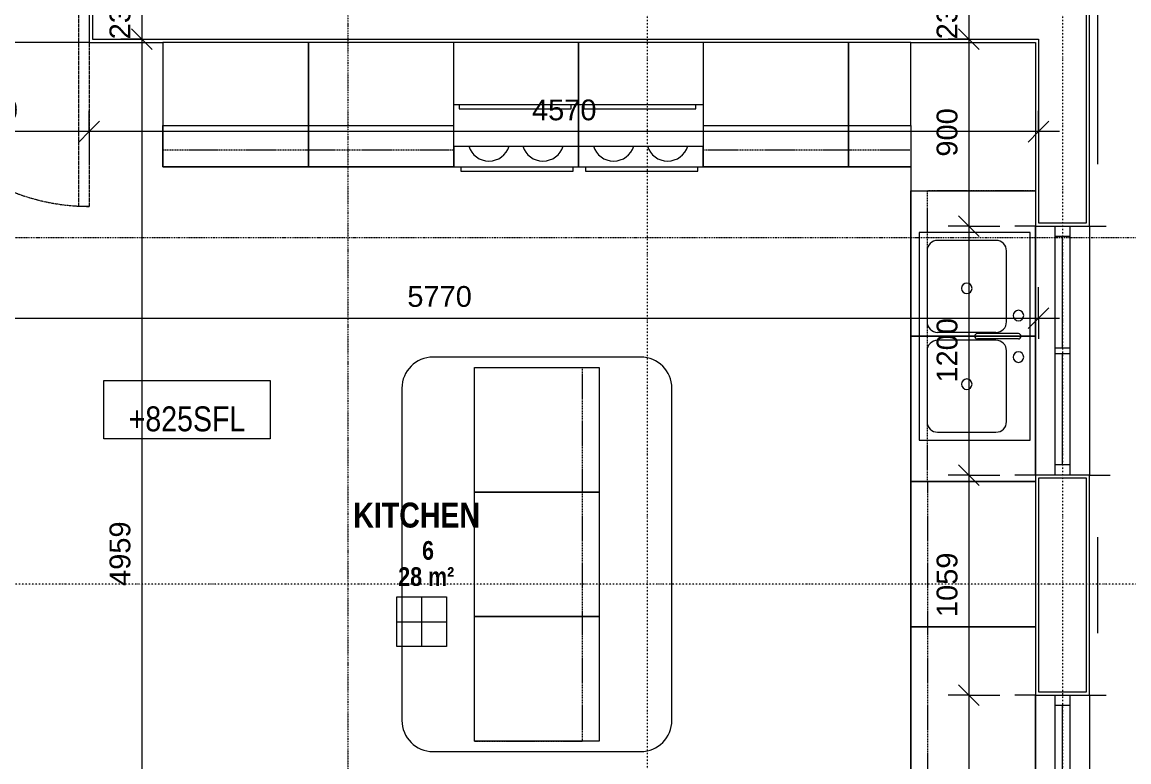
# Model space of a CAD drawing. Header units: millimetres. Extents: x -21051 to 202668, y -15646 to 13691.
# Drawn here: x 3621 to 8949, y -4647 to -1084 of the extents above; entities that cross this region are included whole.
import ezdxf

# ---------------------------------------------------------------- set-up
doc = ezdxf.new("R2010")
doc.units = ezdxf.units.MM
for name, pattern in [('Centre', [14.4, 3, -2.2, 7, -2.2]), ('Dash', [6, 4, -2]), ('Dash dot', [15.875, 6.35, -4.7625, 0, -4.7625]), ('TD_Dash', [4, 2, -2]), ('TD_Level Line', [8, 4, -2, 0, -2])]:
    doc.linetypes.add(name, pattern=pattern)
for name, color, linetype, lineweight in [('A-ANNO-DIMS', 211, 'Continuous', 9), ('A-ANNO-DIMS-100', 211, 'Continuous', 9), ('A-AREA-IDEN', 2, 'Continuous', 9), ('A-DOOR', 31, 'Continuous', 5), ('A-FLOR', 192, 'Continuous', 5), ('A-GLAZ', 151, 'Continuous', 5), ('A-WALL', 113, 'Continuous', 5), ('G-ANNO-DIMS', 111, 'Continuous', 9), ('G-ANNO-SYMB', 111, 'Continuous', 9), ('I-WALL', 2, 'Continuous', 5), ('P-SANR-FIXT', 6, 'Continuous', 5), ('Q-CASE', 31, 'Continuous', 5), ('Q-CASE-HDLN', 31, 'TD_Dash', 5), ('Q-SPCQ', 91, 'Continuous', 5), ('S-GRID', 1, 'Continuous', 9)]:
    doc.layers.add(name, color=color, linetype=linetype, lineweight=lineweight)
doc.layers.get('0').off()
doc.styles.add('Arial Narrow_1', font='ARIALN.TTF', dxfattribs={"height": 120})
doc.styles.add('Arial Narrow_B', font='ARIALNB.TTF', dxfattribs={"height": 90})
doc.styles.add('Arial Narrow_B_1', font='ARIALNB.TTF', dxfattribs={"height": 120})
doc.styles.add('Arial_3', font='arial.ttf', dxfattribs={"height": 100})
doc.dimstyles.new('Arial_1_0', dxfattribs={"dimscale": 304.8, "dimtxt": 102.02594, "dimasz": 0.328084, "dimexe": 0.328084, "dimexo": 0.0625, "dimgap": 0.082021, "dimtad": 1, "dimdec": 0, "dimzin": 0, "dimdsep": 46, "dimtxsty": 'Arial_3', "dimblk1": 'OBLIQUE', "dimblk2": 'OBLIQUE', "dimsah": 1, "dimcen": 0.09, "dimdle": 0.328084, "dimazin": 0, "dimtfac": 1, "dimtdec": 4, "dimtix": 1, "dimtmove": 0, "dimatfit": 3, "dimfxl": 0.492126, "dimfxlon": 1, "dimtvp": 1, "dimtolj": 1, "dimtzin": 0, "dimarcsym": 2})
doc.dimstyles.new('Arial_1_0_3', dxfattribs={"dimscale": 304.8, "dimtxt": 102.02594, "dimasz": 0.328084, "dimexe": 0.328084, "dimexo": 0.0625, "dimgap": 0.082021, "dimtad": 1, "dimdec": 0, "dimzin": 0, "dimdsep": 46, "dimtxsty": 'Arial_3', "dimblk1": 'OBLIQUE', "dimblk2": 'OBLIQUE', "dimsah": 1, "dimcen": 0.09, "dimdle": 0.328084, "dimazin": 0, "dimtfac": 1, "dimtdec": 4, "dimtix": 1, "dimtmove": 0, "dimatfit": 3, "dimfxl": 0.492126, "dimfxlon": 1, "dimtvp": 1, "dimtolj": 1, "dimtzin": 0, "dimarcsym": 2})

# ---------------------------------------------------------------- blocks, each defined once
blk = doc.blocks.new('Casement - 2L - 1200 X 1500-1144847-00_Ground floor')
at = {"layer": 'A-GLAZ'}
for p, q in [((926.2, 130), (926.2, 230)), ((-273.8, 130), (-273.8, 210)), ((-273.8, 35), (-223.8, 35)), ((-223.8, 35), (876.2, 35)), ((-223.8, 35), (-223.8, -35)), ((313.2, 0), (-223.8, 0)), ((-223.8, 0), (-223.8, -15)), ((876.2, 35), (876.2, -35)), ((876.2, 35), (926.2, 35)), ((-223.8, -35), (-273.8, -35)), ((876.2, -35), (-223.8, -35)), ((876.2, 0), (339.2, 0)), ((926.2, -35), (876.2, -35)), ((-273.8, -130), (-273.8, -230)), ((926.2, -130), (926.2, -230))]:
    blk.add_line(p, q, dxfattribs=at)
at = {"layer": 'A-GLAZ', "linetype": 'Centre'}
for p, q in [((313.2, -35), (313.2, 35)), ((339.2, -35), (339.2, 35))]:
    blk.add_line(p, q, dxfattribs=at)
blk = doc.blocks.new('M_Door-Single-Flush_Panel_Double-Acting_rfaXC - 1000 x 2100mm DOUBLE ACTING DOOR D14-1172062-00_Ground floor')
at = {"layer": 'A-DOOR'}
for p, q in [((500, 1130), (450, 1130)), ((450, 1130), (450, 130)), ((500, 130), (500, 1130)), ((450, 130), (500, 130))]:
    blk.add_line(p, q, dxfattribs=at)
at = {"layer": 'A-DOOR', "linetype": 'Dash'}
for p, q in [((450, 80), (500, 80)), ((450, -920), (450, 80)), ((500, -130), (500, -920)), ((500, -920), (450, -920))]:
    blk.add_line(p, q, dxfattribs=at)
at = {"layer": 'A-DOOR'}
blk.add_arc((500, 130), 1000, 90, 180, dxfattribs=at)
at = {"layer": 'A-DOOR', "linetype": 'Dash'}
blk.add_arc((500, 80), 1000, 180, 270, dxfattribs=at)
blk = doc.blocks.new('M_Sink Kitchen-Double - 1000 x 535mm-1110223-00_Ground floor')
at = {"layer": 'P-SANR-FIXT'}
for p, q in [((515.7, 269.8), (-484.3, 269.8)), ((-484.3, 269.8), (-484.3, -265.2)), ((515.7, -265.2), (515.7, 269.8)), ((3, 212.7), (3, 15)), ((28.4, 212.7), (28.4, 15)), ((-54.2, 155.5), (-395.4, 155.5)), ((426.8, 155.5), (85.5, 155.5)), ((-446.2, 104.7), (-446.2, -176.3)), ((-3.4, 104.7), (-3.4, -176.3)), ((34.7, 104.7), (34.7, -176.3)), ((477.6, -176.3), (477.6, 104.7)), ((-484.3, -265.2), (515.7, -265.2)), ((-395.4, -227.1), (-54.2, -227.1)), ((85.5, -227.1), (426.8, -227.1))]:
    blk.add_line(p, q, dxfattribs=at)
for centre, radius, start, end in [((-84.3, 212.7), 25.4, 360, 180), ((15.7, 212.7), 12.7, 0, 180), ((115.7, 212.7), 25.4, 360, 180), ((-84.3, 212.7), 25.4, 180, 0), ((115.7, 212.7), 25.4, 180, 0), ((-395.4, 104.7), 50.8, 90, 180), ((-54.2, 104.7), 50.8, 360, 90), ((85.5, 104.7), 50.8, 90, 180), ((426.8, 104.7), 50.8, 360, 90), ((15.7, 15), 12.7, 180, 0), ((-215.3, -35.8), 25.4, 0, 180), ((-215.3, -35.8), 25.4, 180, 360), ((246.6, -35.8), 25.4, 0, 180), ((246.6, -35.8), 25.4, 180, 360), ((-395.4, -176.3), 50.8, 180, 270), ((-54.2, -176.3), 50.8, 270, 0), ((85.5, -176.3), 50.8, 180, 270), ((426.8, -176.3), 50.8, 270, 0)]:
    blk.add_arc(centre, radius, start, end, dxfattribs=at)
blk = doc.blocks.new('MrGGs_metric_cooker_2_W60_D60_H210_1805_0001 - MrGGs_metric_cooker_2_W60_D60_H210_1805_0001-1172066-00_Ground floor')
at = {"layer": 'Q-SPCQ'}
for p, q in [((96.8, 0), (-203.2, 0)), ((96.8, 0), (296.8, 0)), ((96.8, -600), (96.8, 0)), ((296.8, -600), (296.8, 0)), ((-203.2, 0), (-203.2, -600)), ((116.8, -34.5), (96.8, -34.5)), ((116.8, -574.5), (116.8, -34.5)), ((396.8, 0), (296.8, 0)), ((396.8, -600), (396.8, 0)), ((416.8, -25.5), (396.8, -25.5)), ((416.8, -565.5), (416.8, -25.5)), ((96.8, -574.5), (116.8, -574.5)), ((396.8, -565.5), (416.8, -565.5)), ((296.8, -600), (196.8, -600)), ((296.8, -600), (396.8, -600))]:
    blk.add_line(p, q, dxfattribs=at)
for centre in [(266.7, -170.8), (266.7, -430.8)]:
    blk.add_arc(centre, 101.8, 287.3108, 72.6892, dxfattribs=at)
blk = doc.blocks.new('MrGGs_metric_cooker_2_W60_D60_H210_1805_0001 - MrGGs_metric_cooker_2_W60_D60_H210_1805_0001-V11-00_Ground floor')
at = {"layer": 'Q-SPCQ'}
for p, q in [((96.8, -600), (96.8, 0)), ((196.8, 0), (296.8, 0)), ((296.8, -600), (296.8, 0)), ((-203.2, 0), (-203.2, -600)), ((116.8, -34.5), (96.8, -34.5)), ((116.8, -574.5), (116.8, -34.5)), ((396.8, 0), (296.8, 0)), ((396.8, -600), (396.8, 0)), ((416.8, -25.5), (396.8, -25.5)), ((416.8, -565.5), (416.8, -25.5)), ((96.8, -574.5), (116.8, -574.5)), ((396.8, -565.5), (416.8, -565.5)), ((-203.2, -600), (96.8, -600)), ((296.8, -600), (96.8, -600)), ((296.8, -600), (396.8, -600))]:
    blk.add_line(p, q, dxfattribs=at)
for centre in [(266.7, -170.8), (266.7, -430.8)]:
    blk.add_arc(centre, 101.8, 287.3108, 72.6892, dxfattribs=at)
blk = doc.blocks.new('CAS_1_0_Casework - 1 Primary  __ Kitchen-1076254-00_Ground floor')
at = {"layer": 'Q-CASE'}
for p, q in [((-305.3, 0), (394.7, 0)), ((-305.3, -200), (-305.3, 0)), ((394.7, 0), (394.7, -200))]:
    blk.add_line(p, q, dxfattribs=at)
at = {"layer": 'Q-CASE-HDLN'}
for p, q in [((-305.3, -80), (394.7, -80)), ((-305.3, -200), (-305.3, -80)), ((394.7, -200), (394.7, -80))]:
    blk.add_line(p, q, dxfattribs=at)
blk = doc.blocks.new('CAS_1_0_Casework - 1 Primary  __ Kitchen-1076271-00_Ground floor')
at = {"layer": 'Q-CASE'}
for p, q in [((394.7, -200), (-305.3, -200)), ((-305.3, -200), (-305.3, -600)), ((394.7, -600), (394.7, -200)), ((-305.3, -600), (394.7, -600))]:
    blk.add_line(p, q, dxfattribs=at)
blk = doc.blocks.new('CAS_1_0_Casework - 1 Primary  __ Kitchen-V12-00_Ground floor')
at = {"layer": 'Q-CASE'}
for p, q in [((-305.3, 0), (394.7, 0)), ((-305.3, -100), (-305.3, 0)), ((394.7, 0), (394.7, -200))]:
    blk.add_line(p, q, dxfattribs=at)
at = {"layer": 'Q-CASE-HDLN'}
for p, q in [((-305.3, -80), (394.7, -80)), ((-305.3, -100), (-305.3, -80)), ((394.7, -200), (394.7, -80))]:
    blk.add_line(p, q, dxfattribs=at)
blk = doc.blocks.new('CAS_1_0_Casework - 1 Primary  __ Kitchen-V13-00_Ground floor')
at = {"layer": 'Q-CASE'}
for p, q in [((-305.3, 0), (394.7, 0)), ((-305.3, -200), (-305.3, 0)), ((394.7, 0), (394.7, -100))]:
    blk.add_line(p, q, dxfattribs=at)
at = {"layer": 'Q-CASE-HDLN'}
for p, q in [((-305.3, -80), (394.7, -80)), ((-305.3, -200), (-305.3, -80)), ((394.7, -100), (394.7, -80))]:
    blk.add_line(p, q, dxfattribs=at)
blk = doc.blocks.new('CAS_1_0_Casework - 1 Primary  __ Kitchen-1078342-00_Ground floor')
at = {"layer": 'Q-CASE'}
for p, q in [((-105.3, 0), (194.7, 0)), ((-105.3, -200), (-105.3, 0)), ((194.7, 0), (194.7, -200))]:
    blk.add_line(p, q, dxfattribs=at)
at = {"layer": 'Q-CASE-HDLN'}
for p, q in [((-105.3, -80), (194.7, -80)), ((-105.3, -200), (-105.3, -80)), ((194.7, -200), (194.7, -80))]:
    blk.add_line(p, q, dxfattribs=at)
blk = doc.blocks.new('CAS_1_0_Casework - 1 Primary  __ Kitchen-1078347-00_Ground floor')
at = {"layer": 'Q-CASE'}
for p, q in [((194.7, -200), (-105.3, -200)), ((-105.3, -200), (-105.3, -600)), ((194.7, -600), (194.7, -200)), ((-105.3, -600), (194.7, -600))]:
    blk.add_line(p, q, dxfattribs=at)
blk = doc.blocks.new('CAS_1_0_Casework - 1 Primary  __ Kitchen-V14-00_Ground floor')
at = {"layer": 'Q-CASE'}
for p, q in [((-305.3, 0), (-305.3, 600)), ((394.7, 600), (394.7, 0)), ((394.7, 0), (-305.3, 0))]:
    blk.add_line(p, q, dxfattribs=at)
at = {"layer": 'Q-CASE-HDLN'}
for p, q in [((-305.3, 600), (-305.3, 80)), ((394.7, 600), (394.7, 80)), ((-305.3, 80), (394.7, 80))]:
    blk.add_line(p, q, dxfattribs=at)
blk = doc.blocks.new('CAS_1_0_Casework - 1 Primary  __ Kitchen-V15-00_Ground floor')
at = {"layer": 'Q-CASE'}
for p, q in [((-305.3, 0), (-305.3, 600)), ((23, 600), (394.7, 600)), ((394.7, 600), (394.7, 0)), ((394.7, 0), (-305.3, 0))]:
    blk.add_line(p, q, dxfattribs=at)
at = {"layer": 'Q-CASE-HDLN'}
for p, q in [((-305.3, 600), (-305.3, 80)), ((394.7, 600), (394.7, 80)), ((-305.3, 80), (394.7, 80))]:
    blk.add_line(p, q, dxfattribs=at)
blk = doc.blocks.new('CAS_1_0_Casework - 1 Primary  __ Kitchen-V17-00_Ground floor')
at = {"layer": 'Q-CASE'}
for p, q in [((-305.3, 0), (394.7, 0)), ((-305.3, -600), (-305.3, 0)), ((394.7, 0), (394.7, -600)), ((394.7, -600), (-274.5, -600))]:
    blk.add_line(p, q, dxfattribs=at)
at = {"layer": 'Q-CASE-HDLN'}
for p, q in [((-305.3, -80), (394.7, -80)), ((-305.3, -600), (-305.3, -80)), ((394.7, -600), (394.7, -80))]:
    blk.add_line(p, q, dxfattribs=at)
blk = doc.blocks.new('CAS_1_0_Casework - 1 Primary  __ Kitchen-V18-00_Ground floor')
at = {"layer": 'Q-CASE'}
for p, q in [((-305.3, 0), (394.7, 0)), ((-305.3, -600), (-305.3, 0)), ((394.7, 0), (394.7, -600)), ((225.5, -600), (-305.3, -600))]:
    blk.add_line(p, q, dxfattribs=at)
at = {"layer": 'Q-CASE-HDLN'}
for p, q in [((-305.3, -80), (394.7, -80)), ((-305.3, -600), (-305.3, -80)), ((394.7, -600), (394.7, -80))]:
    blk.add_line(p, q, dxfattribs=at)
blk = doc.blocks.new('CAS_1_0_Casework - 1 Primary  __ Kitchen-1172070-00_Ground floor')
at = {"layer": 'Q-CASE'}
for p, q in [((-255.3, 600), (344.7, 600)), ((-255.3, 0), (-255.3, 600)), ((344.7, 600), (344.7, 0)), ((344.7, 0), (-255.3, 0))]:
    blk.add_line(p, q, dxfattribs=at)
at = {"layer": 'Q-CASE-HDLN'}
for p, q in [((-255.3, 600), (-255.3, 80)), ((344.7, 600), (344.7, 80)), ((-255.3, 80), (344.7, 80))]:
    blk.add_line(p, q, dxfattribs=at)
blk = doc.blocks.new('skirting - skirting-1169592-00_Ground floor')
at = {"layer": 'A-WALL'}
for p, q in [((-1478.8, -8853.3), (-349.7, -8816.2)), ((-3736.8, -8927.6), (-3273.2, -8912.3))]:
    blk.add_line(p, q, dxfattribs=at)
blk = doc.blocks.new('Room Tag B - Medium_rfaX - Name and Number-1261570-00_Ground floor')
at = {"layer": 'A-AREA-IDEN'}
for p, q in [((-2.752, -5.004), (-2.752, -2.604)), ((-2.752, -2.604), (-0.352, -2.604)), ((-1.552, -2.604), (-1.552, -5.004)), ((-0.352, -2.604), (-0.352, -5.004)), ((-2.752, -3.804), (-0.352, -3.804)), ((-0.352, -5.004), (-2.752, -5.004))]:
    blk.add_line(p, q, dxfattribs=at)
blk = doc.blocks.new('Spot Elevations - _-1243852-00_Ground floor')
at = {"layer": 'G-ANNO-DIMS'}
for p, q in [((-4, 0), (-4, 2.8125)), ((-4, 2.8125), (4, 2.8125)), ((4, 2.8125), (4, 0)), ((4, 0), (-4, 0))]:
    blk.add_line(p, q, dxfattribs=at)
blk = doc.blocks.new('DIMBLOCK75-00_Ground floor')
at = {"layer": 'A-ANNO-DIMS-100', "transparency": 16777216}
for p, q in [((3944, -1611.7), (3944, -1511.7)), ((8514, -1611.7), (8514, -1511.7)), ((3944, -1611.7), (3994, -1561.7)), ((8514, -1611.7), (8564, -1561.7)), ((3944, -1611.7), (3894, -1661.7)), ((8614, -1611.7), (3944, -1611.7)), ((3944, -1611.7), (3944, -1761.7)), ((8514, -1611.7), (8464, -1661.7)), ((8514, -1611.7), (8514, -1761.7))]:
    blk.add_line(p, q, dxfattribs=at)
at = {"layer": 'A-ANNO-DIMS-100', "color": 0, "transparency": 16777216, "insert": (6075.2, -1456.9), "char_height": 100, "width": 369.177, "attachment_point": 1, "line_spacing_factor": 0.941778, "style": 'Arial_3'}
blk.add_mtext('4570', dxfattribs=at)
blk = doc.blocks.new('_Oblique')
at = {"color": 0, "linetype": 'ByBlock', "lineweight": -2}
blk.add_line((-0.5, -0.5), (0.5, 0.5), dxfattribs=at)
blk = doc.blocks.new('DIMBLOCK76-00_Ground floor')
at = {"layer": 'A-ANNO-DIMS-100', "transparency": 16777216}
for p, q in [((2944, -1611.7), (2944, -1511.7)), ((3944, -1611.7), (3944, -1511.7)), ((2944, -1611.7), (2994, -1561.7)), ((3944, -1611.7), (3994, -1561.7)), ((2944, -1611.7), (2894, -1661.7)), ((3944, -1611.7), (2944, -1611.7)), ((2944, -1611.7), (2944, -1761.7)), ((3944, -1611.7), (3894, -1661.7)), ((3944, -1611.7), (3944, -1761.7))]:
    blk.add_line(p, q, dxfattribs=at)
at = {"layer": 'A-ANNO-DIMS-100', "color": 0, "transparency": 16777216, "insert": (3290.2, -1456.9), "char_height": 100, "width": 369.177, "attachment_point": 1, "line_spacing_factor": 0.941778, "style": 'Arial_3'}
blk.add_mtext('1000', dxfattribs=at)
blk = doc.blocks.new('DIMBLOCK184-00_Ground floor')
at = {"layer": 'A-ANNO-DIMS-100', "transparency": 16777216}
for p, q in [((2744, -2510.2), (2744, -2360.2)), ((8514, -2510.2), (8514, -2360.2)), ((2744, -2510.2), (2794, -2460.2)), ((8514, -2510.2), (8564, -2460.2)), ((2744, -2510.2), (2694, -2560.2)), ((2744, -2510.2), (8614, -2510.2)), ((2744, -2510.2), (2744, -2610.2)), ((8514, -2510.2), (8464, -2560.2)), ((8514, -2510.2), (8514, -2610.2))]:
    blk.add_line(p, q, dxfattribs=at)
at = {"layer": 'A-ANNO-DIMS-100', "color": 0, "transparency": 16777216, "insert": (5475.2, -2355.4), "char_height": 100, "width": 369.177, "attachment_point": 1, "line_spacing_factor": 0.941778, "style": 'Arial_3'}
blk.add_mtext('5770', dxfattribs=at)
blk = doc.blocks.new('DIMBLOCK217-00_Ground floor')
at = {"layer": 'A-ANNO-DIMS-100', "transparency": 16777216}
for p, q in [((8178, -936.5), (8128, -886.5)), ((8178, -936.5), (8078, -936.5)), ((8178, -936.5), (8178, -1166.5)), ((8178, -936.5), (8228, -986.5)), ((8178, -936.5), (8328, -936.5)), ((8178, -1166.5), (8128, -1116.5)), ((8178, -1166.5), (8078, -1166.5)), ((8178, -1166.5), (8228, -1216.5)), ((8178, -1166.5), (8328, -1166.5))]:
    blk.add_line(p, q, dxfattribs=at)
at = {"layer": 'A-ANNO-DIMS-100', "color": 0, "transparency": 16777216, "insert": (8023.2, -1166.9), "char_height": 100, "width": 276.883, "attachment_point": 1, "rotation": 90, "line_spacing_factor": 0.941778, "style": 'Arial_3'}
blk.add_mtext('230', dxfattribs=at)
blk = doc.blocks.new('DIMBLOCK218-00_Ground floor')
at = {"layer": 'A-ANNO-DIMS-100', "transparency": 16777216}
for p, q in [((8178, -1166.5), (8128, -1116.5)), ((8178, -1166.5), (8078, -1166.5)), ((8178, -1166.5), (8178, -2066.5)), ((8178, -1166.5), (8228, -1216.5)), ((8178, -1166.5), (8328, -1166.5)), ((8178, -2066.5), (8128, -2016.5)), ((8178, -2066.5), (8078, -2066.5)), ((8178, -2066.5), (8228, -2116.5)), ((8178, -2066.5), (8328, -2066.5))]:
    blk.add_line(p, q, dxfattribs=at)
at = {"layer": 'A-ANNO-DIMS-100', "color": 0, "transparency": 16777216, "insert": (8023.2, -1731.9), "char_height": 100, "width": 276.883, "attachment_point": 1, "rotation": 90, "line_spacing_factor": 0.941778, "style": 'Arial_3'}
blk.add_mtext('900', dxfattribs=at)
blk = doc.blocks.new('DIMBLOCK219-00_Ground floor')
at = {"layer": 'A-ANNO-DIMS-100', "transparency": 16777216}
for p, q in [((8178, -2066.5), (8128, -2016.5)), ((8178, -2066.5), (8078, -2066.5)), ((8178, -2066.5), (8178, -3266.5)), ((8178, -2066.5), (8228, -2116.5)), ((8178, -2066.5), (8328, -2066.5)), ((8178, -3266.5), (8128, -3216.5)), ((8178, -3266.5), (8078, -3266.5)), ((8178, -3266.5), (8228, -3316.5)), ((8178, -3266.5), (8328, -3266.5))]:
    blk.add_line(p, q, dxfattribs=at)
at = {"layer": 'A-ANNO-DIMS-100', "color": 0, "transparency": 16777216, "insert": (8023.2, -2820.4), "char_height": 100, "width": 369.177, "attachment_point": 1, "rotation": 90, "line_spacing_factor": 0.941778, "style": 'Arial_3'}
blk.add_mtext('1200', dxfattribs=at)
blk = doc.blocks.new('DIMBLOCK220-00_Ground floor')
at = {"layer": 'A-ANNO-DIMS-100', "transparency": 16777216}
for p, q in [((8178, -3266.5), (8128, -3216.5)), ((8178, -3266.5), (8078, -3266.5)), ((8178, -3266.5), (8178, -4325.7)), ((8178, -3266.5), (8228, -3316.5)), ((8178, -3266.5), (8328, -3266.5)), ((8178, -4325.7), (8128, -4275.7)), ((8178, -4325.7), (8078, -4325.7)), ((8178, -4325.7), (8228, -4375.7)), ((8178, -4325.7), (8328, -4325.7))]:
    blk.add_line(p, q, dxfattribs=at)
at = {"layer": 'A-ANNO-DIMS-100', "color": 0, "transparency": 16777216, "insert": (8023.2, -3949.9), "char_height": 100, "width": 369.177, "attachment_point": 1, "rotation": 90, "line_spacing_factor": 0.941778, "style": 'Arial_3'}
blk.add_mtext('1059', dxfattribs=at)
blk = doc.blocks.new('DIMBLOCK221-00_Ground floor')
at = {"layer": 'A-ANNO-DIMS-100', "transparency": 16777216}
for p, q in [((8178, -4325.7), (8128, -4275.7)), ((8178, -4325.7), (8078, -4325.7)), ((8178, -4325.7), (8178, -5525.7)), ((8178, -4325.7), (8228, -4375.7)), ((8178, -4325.7), (8328, -4325.7)), ((8178, -5525.7), (8128, -5475.7)), ((8178, -5525.7), (8078, -5525.7)), ((8178, -5525.7), (8228, -5575.7)), ((8178, -5525.7), (8328, -5525.7))]:
    blk.add_line(p, q, dxfattribs=at)
at = {"layer": 'A-ANNO-DIMS-100', "color": 0, "transparency": 16777216, "insert": (8023.2, -5079.5), "char_height": 100, "width": 369.177, "attachment_point": 1, "rotation": 90, "line_spacing_factor": 0.941778, "style": 'Arial_3'}
blk.add_mtext('1200', dxfattribs=at)
blk = doc.blocks.new('DIMBLOCK274-00_Ground floor')
at = {"layer": 'A-ANNO-DIMS-100', "transparency": 16777216}
for p, q in [((4196.7, -936.5), (4146.7, -886.5)), ((4196.7, -936.5), (4096.7, -936.5)), ((4196.7, -936.5), (4196.7, -1166.5)), ((4196.7, -936.5), (4246.7, -986.5)), ((4196.7, -936.5), (4346.7, -936.5)), ((4196.7, -1166.5), (4146.7, -1116.5)), ((4196.7, -1166.5), (4096.7, -1166.5)), ((4196.7, -1166.5), (4246.7, -1216.5)), ((4196.7, -1166.5), (4346.7, -1166.5))]:
    blk.add_line(p, q, dxfattribs=at)
at = {"layer": 'A-ANNO-DIMS-100', "color": 0, "transparency": 16777216, "insert": (4041.8, -1166.9), "char_height": 100, "width": 276.883, "attachment_point": 1, "rotation": 90, "line_spacing_factor": 0.941778, "style": 'Arial_3'}
blk.add_mtext('230', dxfattribs=at)
blk = doc.blocks.new('DIMBLOCK275-00_Ground floor')
at = {"layer": 'A-ANNO-DIMS-100', "transparency": 16777216}
for p, q in [((4196.7, -1166.5), (4146.7, -1116.5)), ((4196.7, -1166.5), (4096.7, -1166.5)), ((4196.7, -1166.5), (4196.7, -6125.7)), ((4196.7, -1166.5), (4246.7, -1216.5)), ((4196.7, -1166.5), (4346.7, -1166.5)), ((4196.7, -6125.7), (4096.7, -6125.7)), ((4196.7, -6125.7), (4146.7, -6075.7)), ((4196.7, -6125.7), (4246.7, -6175.7)), ((4196.7, -6125.7), (4346.7, -6125.7))]:
    blk.add_line(p, q, dxfattribs=at)
at = {"layer": 'A-ANNO-DIMS-100', "color": 0, "transparency": 16777216, "insert": (4041.8, -3799.9), "char_height": 100, "width": 369.177, "attachment_point": 1, "rotation": 90, "line_spacing_factor": 0.941778, "style": 'Arial_3'}
blk.add_mtext('4959', dxfattribs=at)

msp = doc.modelspace()

# ---------------------------------------------------------------- linework, layer by layer
at = {"layer": 'A-FLOR'}
for p, q in [((3944, -1181.5), (2944, -1181.5)), ((4299, -1581.5), (4299, -1781.5)), ((5699, -1781.5), (5699, -1681.5)), ((6899, -1681.5), (6899, -1781.5)), ((4299, -1781.5), (5699, -1781.5)), ((6899, -1781.5), (7899, -1781.5)), ((7899, -1781.5), (7899, -5513.2)), ((6599, -2697.4), (5599, -2697.4)), ((5449, -2847.4), (5449, -4447.4)), ((6749, -4447.4), (6749, -2847.4)), ((5599, -4597.4), (6599, -4597.4))]:
    msp.add_line(p, q, dxfattribs=at)
for centre, start, end in [((5599, -2847.4), 90, 180), ((6599, -2847.4), 0, 90), ((5599, -4447.4), 180, 270), ((6599, -4447.4), 270, 360)]:
    msp.add_arc(centre, 150, start, end, dxfattribs=at)
at = {"layer": 'A-WALL', "lineweight": 18}
for p, q in [((8744, -2051.5), (8744, -356.5)), ((3959, -936.5), (3959, -1166.5)), ((3959, -1166.5), (8514, -1166.5)), ((8514, -1166.5), (8514, -2051.5)), ((8514, -2051.5), (8744, -2051.5)), ((8744, -3281.5), (8514, -3281.5)), ((8514, -3281.5), (8514, -4310.7)), ((8744, -4310.7), (8744, -3281.5)), ((8514, -4310.7), (8744, -4310.7))]:
    msp.add_line(p, q, dxfattribs=at)
at = {"layer": 'G-ANNO-SYMB', "linetype": 'TD_Level Line', "lineweight": 18}
for p, q in [((5188.5, 10931.8), (5188.5, -14218.5)), ((10415, -2122.7), (-19758.3, -2122.7))]:
    msp.add_line(p, q, dxfattribs=at)
at = {"layer": 'I-WALL', "lineweight": 18}
for p, q in [((8759, -2066.5), (8759, -341.5)), ((3944, -921.5), (3944, -1181.5)), ((3944, -1181.5), (4299, -1181.5)), ((7899, -1181.5), (8499, -1181.5)), ((8499, -1181.5), (8499, -2066.5)), ((8499, -2066.5), (8759, -2066.5)), ((8759, -3266.5), (8499, -3266.5)), ((8499, -3266.5), (8499, -4325.7)), ((8759, -4325.7), (8759, -3266.5)), ((8499, -4325.7), (8759, -4325.7))]:
    msp.add_line(p, q, dxfattribs=at)
at = {"layer": 'I-WALL'}
for p, q in [((8499, -3266.5), (8499, -2066.5)), ((8759, -2066.5), (8759, -3266.5)), ((8499, -5525.7), (8499, -4325.7)), ((8759, -4325.7), (8759, -5525.7))]:
    msp.add_line(p, q, dxfattribs=at)
at = {"layer": 'S-GRID', "linetype": 'Dash dot', "lineweight": 18}
for p, q in [((6629, 8463.9), (6629, -12107.9)), ((8629, 8463.9), (8629, -12107.9)), ((8563.8, -3791.5), (-16244.3, -3791.5)), ((11063.8, -3791.5), (8563.8, -3791.5))]:
    msp.add_line(p, q, dxfattribs=at)

# ---------------------------------------------------------------- block references
at = {"layer": 'A-AREA-IDEN', "xscale": 99.99999999999994, "yscale": 99.99999999999994, "zscale": 99.99999999999994}
msp.add_blockref('Room Tag B - Medium_rfaX - Name and Number-1261570-00_Ground floor', (5699.4, -3592), dxfattribs=at)
at = {"layer": 'A-DOOR'}
msp.add_blockref('M_Door-Single-Flush_Panel_Double-Acting_rfaXC - 1000 x 2100mm DOUBLE ACTING DOOR D14-1172062-00_Ground floor', (3444, -1051.5), dxfattribs=at)
at = {"layer": 'A-GLAZ', "rotation": 269.9999999999998}
for p in [(8629, -2340.4), (8629, -4599.5)]:
    msp.add_blockref('Casement - 2L - 1200 X 1500-1144847-00_Ground floor', p, dxfattribs=at)
at = {"layer": 'A-WALL', "rotation": 88.11700695989701}
msp.add_blockref('skirting - skirting-1169592-00_Ground floor', (0, 0), dxfattribs=at)
at = {"layer": 'G-ANNO-DIMS', "xscale": 99.99999999999994, "yscale": 99.99999999999994, "zscale": 99.99999999999994}
msp.add_blockref('Spot Elevations - _-1243852-00_Ground floor', (4414.8, -3092), dxfattribs=at)
at = {"layer": 'P-SANR-FIXT', "rotation": 270}
msp.add_blockref('M_Sink Kitchen-Double - 1000 x 535mm-1110223-00_Ground floor', (8204.2, -2581.7), dxfattribs=at)
at = {"layer": 'Q-CASE'}
for name, p, rotation in [('CAS_1_0_Casework - 1 Primary  __ Kitchen-1076271-00_Ground floor', (4693.7, -1781.5), 180), ('CAS_1_0_Casework - 1 Primary  __ Kitchen-1076271-00_Ground floor', (5393.7, -1781.5), 180), ('CAS_1_0_Casework - 1 Primary  __ Kitchen-1076271-00_Ground floor', (7293.7, -1781.5), 180), ('CAS_1_0_Casework - 1 Primary  __ Kitchen-1078347-00_Ground floor', (7793.7, -1781.5), 180), ('CAS_1_0_Casework - 1 Primary  __ Kitchen-1076254-00_Ground floor', (4693.7, -1781.5), 180), ('CAS_1_0_Casework - 1 Primary  __ Kitchen-V12-00_Ground floor', (5393.7, -1781.5), 180), ('CAS_1_0_Casework - 1 Primary  __ Kitchen-V13-00_Ground floor', (7293.7, -1781.5), 180), ('CAS_1_0_Casework - 1 Primary  __ Kitchen-1078342-00_Ground floor', (7793.7, -1781.5), 180), ('CAS_1_0_Casework - 1 Primary  __ Kitchen-V18-00_Ground floor', (7899, -2292.1), 90.00000000000077), ('CAS_1_0_Casework - 1 Primary  __ Kitchen-V17-00_Ground floor', (7899, -2992.1), 90.00000000000077), ('CAS_1_0_Casework - 1 Primary  __ Kitchen-1172070-00_Ground floor', (6399, -3092.1), 90.00000000000037), ('CAS_1_0_Casework - 1 Primary  __ Kitchen-V14-00_Ground floor', (7899, -3602.7), 270.0000000000001), ('CAS_1_0_Casework - 1 Primary  __ Kitchen-1172070-00_Ground floor', (6399, -3692.1), 90.00000000000037), ('CAS_1_0_Casework - 1 Primary  __ Kitchen-1172070-00_Ground floor', (6399, -4292.1), 90.00000000000037), ('CAS_1_0_Casework - 1 Primary  __ Kitchen-V15-00_Ground floor', (7899, -4302.7), 270.0000000000001)]:
    msp.add_blockref(name, p, dxfattribs=dict(at, rotation=rotation))
at = {"layer": 'Q-SPCQ', "rotation": 270.0000000000001}
for name, p in [('MrGGs_metric_cooker_2_W60_D60_H210_1805_0001 - MrGGs_metric_cooker_2_W60_D60_H210_1805_0001-1172066-00_Ground floor', (6299, -1384.7)), ('MrGGs_metric_cooker_2_W60_D60_H210_1805_0001 - MrGGs_metric_cooker_2_W60_D60_H210_1805_0001-V11-00_Ground floor', (6899, -1384.7))]:
    msp.add_blockref(name, p, dxfattribs=at)

# ---------------------------------------------------------------- texts
at = {"layer": 'A-AREA-IDEN', "attachment_point": 1}
for s, insert, char_height, width, style in [('KITCHEN', (5214.9, -3398.5), 120, 793.671, 'Arial Narrow_B_1'), ('\\fArial Narrow|b1|i0|c0|p34|;6', (5546.1, -3583.7), 90, 72.152, 'Arial Narrow_B'), ('28 m²', (5431.6, -3709.7), 90, 328.692, 'Arial Narrow_B')]:
    msp.add_mtext(s, dxfattribs=dict(at, insert=insert, char_height=char_height, width=width, style=style))
at = {"layer": 'G-ANNO-DIMS', "insert": (4133.6, -2935), "char_height": 120, "width": 674.959, "attachment_point": 1, "line_spacing_factor": 0.974696, "style": 'Arial Narrow_1'}
msp.add_mtext('+825SFL', dxfattribs=at)

# ---------------------------------------------------------------- dimensions: what is measured, and where the dimension line sits
at = {"layer": 'A-ANNO-DIMS'}
for base, p1, p2, dimstyle, override, picture, middle in [((4196.7, -1166.5), (4346.7, -936.5), (4346.7, -1166.5), 'Arial_1_0_3', {"dimpost": '<>', "dimfxl": 230}, 'DIMBLOCK274-00_Ground floor', (4120.6, -1051.5)), ((8178, -1166.5), (8328, -936.5), (8328, -1166.5), 'Arial_1_0', {"dimpost": '<>', "dimfxl": 230}, 'DIMBLOCK217-00_Ground floor', (8101.9, -1051.5)), ((4196.7, -6125.7), (4346.7, -1166.5), (4346.7, -6125.7), 'Arial_1_0_3', {"dimpost": '<>', "dimfxl": 4959.179886}, 'DIMBLOCK275-00_Ground floor', (4120.6, -3646.1)), ((8178, -2066.5), (8328, -1166.5), (8328, -2066.5), 'Arial_1_0', {"dimpost": '<>', "dimfxl": 900}, 'DIMBLOCK218-00_Ground floor', (8102, -1616.5)), ((8178, -3266.5), (8328, -2066.5), (8328, -3266.5), 'Arial_1_0', {"dimpost": '<>', "dimfxl": 1200}, 'DIMBLOCK219-00_Ground floor', (8102, -2666.5)), ((8178, -4325.7), (8328, -3266.5), (8328, -4325.7), 'Arial_1_0', {"dimpost": '<>', "dimfxl": 1059.179886}, 'DIMBLOCK220-00_Ground floor', (8102, -3796.1)), ((8178, -5525.7), (8328, -4325.7), (8328, -5525.7), 'Arial_1_0', {"dimpost": '<>', "dimfxl": 1200}, 'DIMBLOCK221-00_Ground floor', (8102, -4925.7))]:
    dim = msp.add_linear_dim(base=base, p1=p1, p2=p2, angle=90, dimstyle=dimstyle, override=override, dxfattribs=at)
    dim.commit()
    dim.dimension.update_dxf_attribs({"geometry": picture, "text_midpoint": middle})
for base, p1, p2, override, picture, middle in [((2944, -1611.7), (3944, -1761.7), (2944, -1761.7), {"dimpost": '<>', "dimfxl": 1000}, 'DIMBLOCK76-00_Ground floor', (3444, -1535.7)), ((3944, -1611.7), (8514, -1761.7), (3944, -1761.7), {"dimpost": '<>', "dimfxl": 4570}, 'DIMBLOCK75-00_Ground floor', (6229, -1535.7)), ((8514, -2510.2), (2744, -2360.2), (8514, -2360.2), {"dimpost": '<>', "dimfxl": 5770}, 'DIMBLOCK184-00_Ground floor', (5629, -2434.2))]:
    dim = msp.add_linear_dim(base=base, p1=p1, p2=p2, dimstyle='Arial_1_0', override=override, dxfattribs=at)
    dim.commit()
    dim.dimension.update_dxf_attribs({"geometry": picture, "text_midpoint": middle})

doc.saveas('drawing.dxf')
